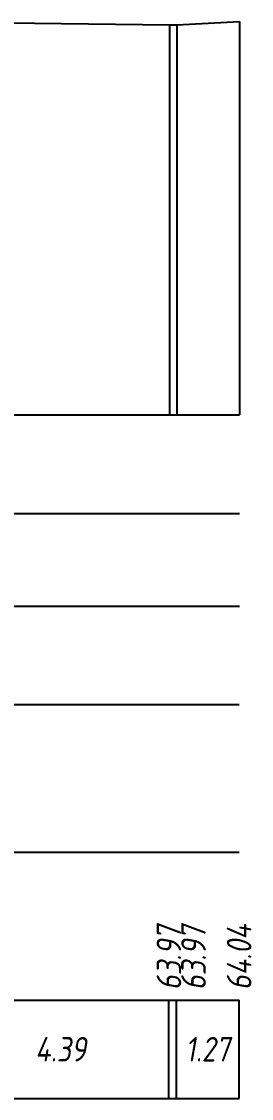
# Model space of a CAD drawing. Extents: x -717 to 1451, y -133302 to 233.
# Drawn here: x -209.7 to -186.4, y -131123.1 to -131013.8 of the extents above; entities that cross this region are included whole.
import ezdxf
from ezdxf.enums import TextEntityAlignment as Align

# ---------------------------------------------------------------- set-up
doc = ezdxf.new("R2010")
doc.units = 0
for name, color, linetype in [('Код_510', 7, 'Continuous'), ('Таблица', 7, 'Continuous'), ('Черный поперечник', 3, 'Continuous')]:
    doc.layers.add(name, color=color, linetype=linetype)
doc.layers.add('Контур_2570', color=7, linetype='Continuous', true_color=0x80ff00)
doc.styles.add('М', font='romand.shx', dxfattribs={"width": 0.8, "oblique": 10, "height": 2.5})

msp = doc.modelspace()

# ---------------------------------------------------------------- linework, layer by layer
at = {"layer": 'Код_510'}
for p, q in [((-194.74, -131123.131), (-194.74, -131113.131)), ((-193.984, -131123.131), (-193.984, -131113.131)), ((-187.616, -131123.131), (-187.616, -131113.131))]:
    msp.add_line(p, q, dxfattribs=at)
at = {"layer": 'Контур_2570', "flags": 128}
msp.add_lwpolyline([(-216.639, -131013.806), (-194.685, -131014.076), (-193.93, -131014.072), (-187.562, -131013.751)], dxfattribs=at)
at = {"layer": 'Таблица'}
for p, q in [((-411.302, -131053.709), (-187.562, -131053.709)), ((-411.302, -131063.709), (-187.562, -131063.709)), ((-411.302, -131073.131), (-187.562, -131073.131)), ((-411.356, -131083.131), (-187.616, -131083.131)), ((-411.356, -131098.131), (-187.616, -131098.131)), ((-411.356, -131113.131), (-187.616, -131113.131)), ((-411.356, -131123.131), (-187.616, -131123.131))]:
    msp.add_line(p, q, dxfattribs=at)
at = {"layer": 'Черный поперечник', "color": 7}
for p, q in [((-194.685, -131014.076), (-194.685, -131053.709)), ((-193.93, -131014.072), (-193.93, -131053.709)), ((-187.562, -131013.751), (-187.562, -131053.709))]:
    msp.add_line(p, q, dxfattribs=at)
at = {"layer": 'Черный поперечник', "flags": 128}
msp.add_lwpolyline([(-216.639, -131013.806), (-194.685, -131014.076), (-193.93, -131014.072), (-187.562, -131013.751)], dxfattribs=at)

# ---------------------------------------------------------------- texts
at = {"layer": 'Код_510', "style": 'М', "oblique": 10, "width": 0.8}
for s, p in [('63.97', (-194.74, -131112.131)), ('63.97', (-192.24, -131112.131)), ('64.04', (-187.616, -131112.131))]:
    msp.add_text(s, height=2.5, rotation=90, dxfattribs=at).set_placement(p, align=Align.MIDDLE_LEFT)
for s, p in [('4.39', (-205.716, -131118.131)), ('1.27', (-190.8, -131118.131))]:
    msp.add_text(s, height=2.5, dxfattribs=at).set_placement(p, align=Align.MIDDLE_CENTER)

doc.saveas('drawing.dxf')
